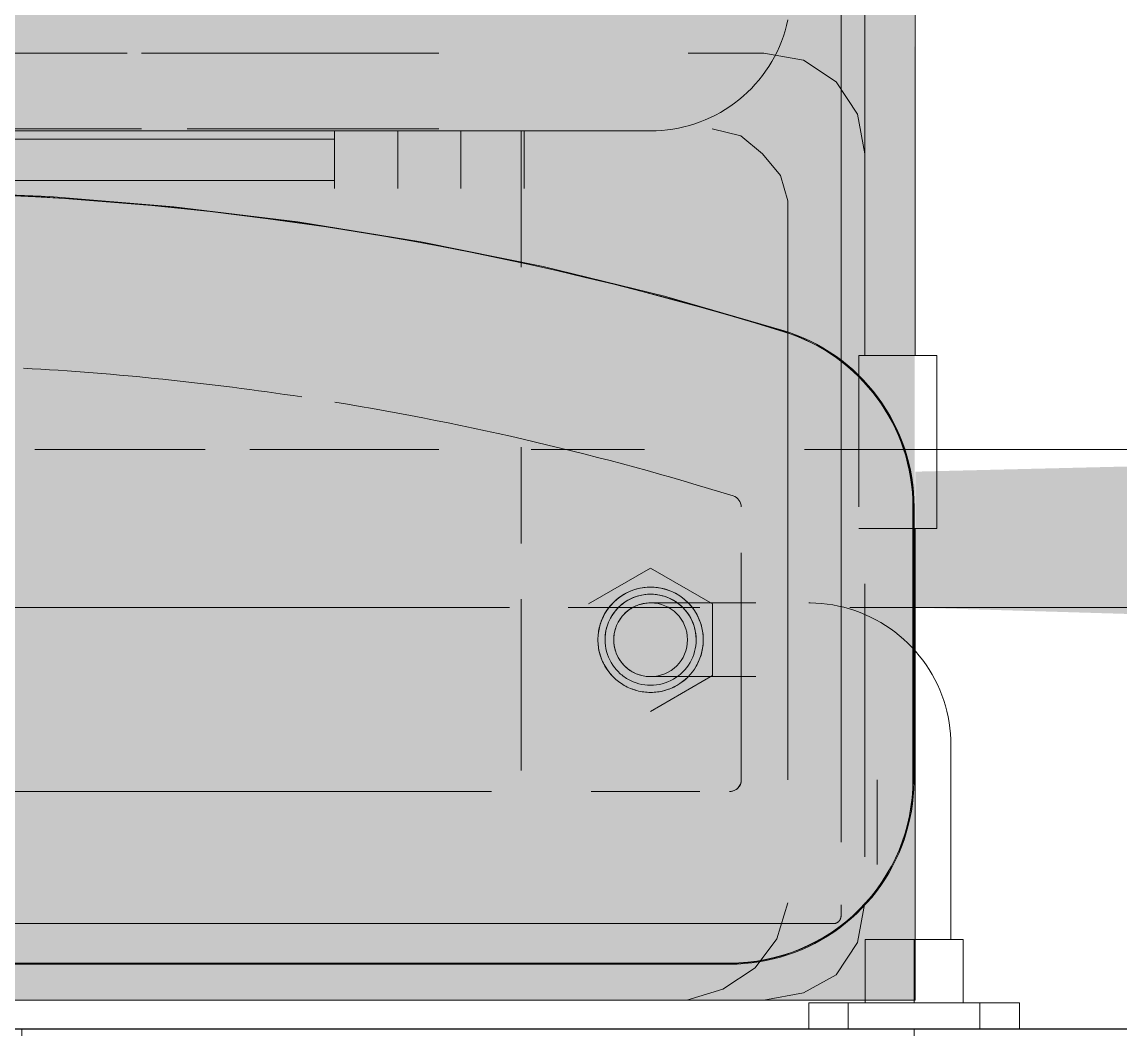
# Model space of a CAD drawing. Header units: metres. Extents: x 149 to 429, y -3 to 162.
# Drawn here: x 361.2931 to 361.5015, y 80.5957 to 80.7869 of the extents above; entities that cross this region are included whole.
import ezdxf

# ---------------------------------------------------------------- set-up
doc = ezdxf.new("R2010")
doc.units = ezdxf.units.M
doc.linetypes.add('IMPORT-Dashed _3_', pattern=[0.75, 0.5, -0.25])
doc.layers.add('1053_ARQ_BASE_MATADOURO_dwg', color=7, linetype='Continuous', lineweight=5, true_color=0x767676)
for name, color, linetype, lineweight in [('A-EQUIPAMENTOS', 7, 'Continuous', 5), ('A-PAREDE', 7, 'Continuous', 30), ('A_lay', 7, 'Continuous', 5), ('A_PROJEÇÃO', 7, 'IMPORT-Dashed _3_', 5), ('P-PIPE', 7, 'Continuous', 5), ('P-PIPE-CNTR', 7, 'Continuous', 5), ('P-SANR-FIXT', 7, 'Continuous', 5)]:
    doc.layers.add(name, color=color, linetype=linetype, lineweight=lineweight)

# ---------------------------------------------------------------- blocks, each defined once
blk = doc.blocks.new('UT_Bacia com caixa acoplada - UT_Bacia com caixa acoplada-3248018-TÉRREO 1_20 - Dependente 2')
at = {"layer": 'P-SANR-FIXT', "color": 9, "true_color": 0xc0c0c0}
for p, q in [((-0.1874999999999998, 0), (-0.2124999999999997, 0)), ((-0.1874999999999998, 0), (-0.2124999999999997, 0)), ((-0.2125000000002376, -2.772139851003885e-13), (-0.2125000000002376, -0.005000000000224099)), ((-0.1875000000000873, -0.005000000000154796), (-0.1875000000003645, -2.079104888252914e-13)), ((-0.2124999999999997, -0.005000000000002112), (-0.1874999999999998, -0.005000000000002112)), ((-0.2124999999999997, -0.005000000000002112), (-0.1874999999999998, -0.005000000000002112)), ((0.1649999999997719, -0.01229811905174574), (-0.1650000000001877, -0.01229811905167644)), ((-0.1649999999999998, -0.01245945945945865), (0.165, -0.01245945945945865)), ((0.165, -0.01249999999999924), (-0.1649999999999998, -0.01249999999999924)), ((-0.2000008217274903, -0.04729894077890968), (-0.2000008217274903, -0.09910397061055191)), ((-0.1998394813192437, -0.09910397061031652), (-0.1998394813192437, -0.04729894077870263)), ((-0.199798940778703, -0.04729894077870263), (-0.1997989407787031, -0.09910397061031641)), ((-0.1672043461841084, -0.04729894077870246), (-0.1672043461841084, -0.09040602553715886)), ((-0.1672043461841085, -0.04729894077870266), (-0.1672043461841086, -0.09040602553715892)), ((-0.186147365608182, -0.09910397061062122), (-0.186147365608182, -0.4288368561512932)), ((-0.1260000000000006, -0.1595600000000009), (-0.1260000000000006, -0.1704400000000009)), ((-0.1260000000000006, -0.1595600000000009), (-0.1260000000000006, -0.1704400000000009)), ((-0.1140000000000006, -0.1704400000000009), (-0.1140000000000006, -0.1595600000000009)), ((-0.1140000000000006, -0.1704400000000009), (-0.1140000000000006, -0.1595600000000009)), ((-0.1140000000000006, -0.1595600000000009), (-0.1140000000000006, -0.1704400000000009)), ((-0.1140000000000006, -0.1595600000000009), (-0.1140000000000006, -0.1704400000000009)), ((-0.1020000000000006, -0.1595600000000009), (-0.1020000000000006, -0.1704400000000009)), ((-0.1020000000000006, -0.1595600000000009), (-0.1020000000000006, -0.1704400000000009)), ((-0.1020000000000006, -0.1704400000000009), (-0.1020000000000006, -0.1595600000000009)), ((-0.1020000000000006, -0.1704400000000009), (-0.1020000000000006, -0.1595600000000009)), ((-0.09000000000000057, -0.1704400000000009), (-0.09000000000000057, -0.1595600000000009)), ((-0.09000000000000057, -0.1704400000000009), (-0.09000000000000057, -0.1595600000000009)), ((0.08999999999973698, -0.1610900000002692), (-0.0900000000002914, -0.1610900000001306)), ((-0.09000000000000057, -0.1689100000000008), (-0.09000000000000057, -0.1610900000000008)), ((-0.09000000000000057, -0.1689100000000008), (-0.09000000000000057, -0.1610900000000008)), ((0.1499999999997926, -0.1704735377198202), (-0.1500000000002085, -0.1704735377196816)), ((-0.0900000000001528, -0.1689100000001756), (0.08999999999973698, -0.1689100000001756))]:
    blk.add_line(p, q, dxfattribs=at)
at = {"layer": 'P-SANR-FIXT', "color": 254, "true_color": 0xd3d3d3}
for p, q in [((-0.184524729930871, -0.02000242522456301), (-0.1846615993659834, -0.02000242522456301)), ((-0.1826626773286087, -0.02000242522463232), (-0.1835244688101109, -0.02000242522456301)), ((-0.1650000000001877, -0.02000242522456301), (-0.1791942856518337, -0.02000242522456301)), ((-0.1691056121099667, -0.02000242522456301), (-0.1644025596616353, -0.02000242522456301)), ((-0.186147365608182, -0.02148769150357748), (-0.1861461775534535, -0.02142829669401799)), ((-0.186147365608182, -0.02148769150357748), (-0.1861473656080434, -0.0235600000001783)), ((-0.1860719666863097, -0.02102047639861667), (-0.186052155322046, -0.0209644704639788)), ((-0.186147365608182, -0.03550016951467187), (-0.186147365608182, -0.09910397061062122)), ((-0.1387476201739147, -0.04509459459459391), (-0.1593711800682697, -0.04509459459459391)), ((-0.1387476201739147, -0.04509459459459381), (-0.1593711800682696, -0.04509459459459381)), ((0.1199188116888426, -0.04509459459459393), (-0.1198088111199559, -0.04509459459459392)), ((0.1199188116888426, -0.04509459459459381), (-0.1198088111199559, -0.04509459459459381)), ((-0.1672043461841084, -0.09040602553715885), (-0.1672043461841084, -0.04729894077870246)), ((-0.1672043461841085, -0.0904060255371589), (-0.1672043461841084, -0.04729894077870266)), ((-0.1254039361201623, -0.144623702816655), (-0.1254039361198851, -0.1705494989545987))]:
    blk.add_line(p, q, dxfattribs=at)
at = {"layer": 'P-SANR-FIXT', "color": 254, "true_color": 0xe0e0e0}
for p, q in [((0.1649999999997719, -0.02000242522449371), (-0.1650000000001877, -0.02000242522456301)), ((-0.1083004234528533, -0.02000242522449371), (-0.1239104824911788, -0.02000242522463232))]:
    blk.add_line(p, q, dxfattribs=at)
at = {"layer": 'P-SANR-FIXT', "color": 254, "true_color": 0xe9e9e9}
for p, q in [((-0.1593711800682697, -0.04509459459459391), (-0.1387476201739147, -0.04509459459459391)), ((-0.1593711800682697, -0.04509459459459381), (-0.1387476201739147, -0.04509459459459381)), ((-0.1198088111199559, -0.04509459459459392), (0.1199188116888426, -0.04509459459459393)), ((-0.1198088111199559, -0.04509459459459381), (0.1199188116888426, -0.04509459459459381)), ((-0.1254039361200237, -0.04905742413914541), (-0.1254039361198851, -0.08160507972365559)), ((-0.1254039361200237, -0.09214260642078825), (-0.1254039361200237, -0.1104427180020726))]:
    blk.add_line(p, q, dxfattribs=at)
at = {"layer": 'P-SANR-FIXT', "color": 9, "true_color": 0xc0c0c0, "flags": 128}
for points in [[(-0.1650000000001877, -0.01229811905167644), (-0.1663996595570709, -0.01232611597593841), (-0.1677970799570765, -0.01241006195919145), (-0.1691900256260407, -0.01254982270622932), (-0.170576268147742, -0.0127451746292807), (-0.1719535898299815, -0.01299580520707059), (-0.173319787251814, -0.01330131348429059), (-0.1746726747887387, -0.01366121071265625), (-0.1760100881096158, -0.01407492113348217), (-0.1773298876380981, -0.01454178289830961), (-0.1786299619765017, -0.01506104912793326), (-0.1799082312836581, -0.01563188910719346), (-0.1811626506006502, -0.01625338961373218), (-0.182391213124571, -0.01692455637960375), (-0.1835919534175529, -0.01764431568095843), (-0.1847629505512057, -0.01841151605628402), (-0.1859023311796722, -0.01922493014904721), (-0.1870082725371431, -0.02008325666995279), (-0.1880790053534551, -0.02098512247979088), (-0.1891128166844457, -0.02192908478552618), (-0.1901080526526293, -0.02291363344886668), (-0.1910631210927888, -0.02393719340211428), (-0.1919764940987403, -0.02499812716755478), (-0.1928467104690539, -0.02609473747747652), (-0.1936723780427197, -0.02722526998941212), (-0.1944521759282259, -0.0283879160923756), (-0.1951848566146815, -0.02958081580083781), (-0.1958692479699748, -0.03080206072944038), (-0.1965042551133542, -0.03204969714713152), (-0.1970888621693604, -0.03332172910150621), (-0.1976221338909152, -0.03461612161300436), (-0.198103217157385, -0.03593080392954162), (-0.1985313423379197, -0.0372636728401174), (-0.1989058245238073, -0.03861259603852941), (-0.1992260646233306, -0.03997541553560059), (-0.1994915503206503, -0.04134995111083972), (-0.1997018568952495, -0.04273400380034782), (-0.1998566479013854, -0.04412535941535662), (-0.1999556757067159, -0.04552179208342932), (-0.1999987818876067, -0.04692106781045241), (-0.2000008217274903, -0.04729894077890968)], [(-0.2000008217274903, -0.09910397061055191), (-0.1999728248032283, -0.100503630167435), (-0.199888878819906, -0.10190105056751), (-0.1997491180730067, -0.1032939962364049), (-0.199553766149886, -0.1046802387581754), (-0.1993031355720268, -0.1060575604403457), (-0.1989976272949454, -0.1074237578621089), (-0.1986377300663026, -0.1087766453992415), (-0.1982240196456845, -0.11011405871998), (-0.1977571578807878, -0.1114338582485316), (-0.1972378916510948, -0.1127339325870045), (-0.1966670516719733, -0.1140122018938144), (-0.1960455511652959, -0.1152666212110144), (-0.1953743843994936, -0.1164951837349352), (-0.1946546250983469, -0.1176959240279171), (-0.1938874247228134, -0.1188669211614313), (-0.1930740106300502, -0.1200063017899671), (-0.1922156841092139, -0.1211122431475766), (-0.1913138182993065, -0.1221829759638886), (-0.1903698559936405, -0.1232167872948792), (-0.1893853073300921, -0.1242120232630628), (-0.1883617473769831, -0.1251670917030144), (-0.1873008136115426, -0.1260804647091045), (-0.1862042033014823, -0.1269506810793488), (-0.1850736707895467, -0.1277763486530146), (-0.1839110246867218, -0.1285561465384515), (-0.1827181249783982, -0.1292888272250457), (-0.1814968800497263, -0.1299732185802004), (-0.1802492436319659, -0.1306082257237877), (-0.1789772116774526, -0.131192832779586), (-0.177682819166093, -0.1317261045012101), (-0.1763681368494865, -0.1322071877676799), (-0.1753658744911674, -0.1325345878291549)], [(-0.1753658744911674, -0.1325345878291549), (-0.1526089801759543, -0.1390949596620516), (-0.129607944047264, -0.144740050845463), (-0.1063995628563222, -0.1494608304374629), (-0.08302096506223279, -0.1532497461981435), (-0.05950955143416977, -0.1561007366702537), (-0.03590293521875756, -0.1580092408773926), (-0.01223888196537009, -0.1589722056197957), (0.01144475088794461, -0.1589880903592619), (0.03511007458128479, -0.1580568696837929), (0.05871922964517835, -0.1561800333477206), (0.08223444646740317, -0.153360583888914), (0.1056181057180125, -0.1496030318248688), (0.1288327985302734, -0.1449133884374511), (0.1518413863472852, -0.1392991561555819), (0.1746070603375298, -0.1327693165533961), (0.175365874490613, -0.1325345878292243)], [(-0.1500000000002085, -0.1704735377196816), (-0.1510660254542945, -0.1704948610720168), (-0.1521303454951518, -0.1705587970159706), (-0.1531912574376143, -0.1706652432678295), (-0.1542470640488995, -0.1708140295363592), (-0.1552960762636416, -0.1710049177950286), (-0.1563366158863126, -0.1712376026633872), (-0.1573670182750691, -0.171511711895585), (-0.1583856350063335, -0.1718268069749967), (-0.159390836510267, -0.1721823838168208), (-0.1603810146792148, -0.1725778735740094), (-0.1613545854390042, -0.1730126435472237), (-0.1623099912844828, -0.1734859981972884), (-0.163245703769731, -0.1739971802577902), (-0.1641602259547534, -0.1745453719464335), (-0.1650520947986664, -0.1751296962734903), (-0.1659198835020186, -0.1757492184446421), (-0.1667622037878453, -0.1764029473566179), (-0.167577708123123, -0.1770898371825817), (-0.1683650918752173, -0.1778087890453955), (-0.1691230953980565, -0.178558652775295), (-0.1698505060476156, -0.1793382287504517), (-0.1705461601221377, -0.1801462698155016), (-0.171208944723348, -0.1809814832772085), (-0.1718377995374154, -0.1818425329721342), (-0.1724317185305317, -0.1827280414043738), (-0.1729897515592478, -0.1836365919494765), (-0.1735110058897448, -0.1845667311202537), (-0.1739946476260404, -0.1855169708926045), (-0.1744399030450517, -0.1864857910854675), (-0.1748460598325535, -0.1874716417933034), (-0.1752124682244685, -0.1884729458652897), (-0.175538542045865, -0.1894881014282448), (-0.1758237596475246, -0.1905154844501643), (-0.1760676647428514, -0.1915534513373006)]]:
    blk.add_lwpolyline(points, dxfattribs=at)
at = {"layer": 'P-SANR-FIXT', "color": 254, "true_color": 0xd3d3d3, "flags": 128}
for points in [[(-0.186052155322046, -0.0209644704639788), (-0.1860301201645198, -0.02090930157142466), (-0.1860058964653701, -0.02085505797930327), (-0.1859795229775875, -0.0208018264658489)], [(-0.1859795229775875, -0.0208018264658489), (-0.1859510418928632, -0.02074969219022751), (-0.1859204987750581, -0.0206987385560089), (-0.1858879424868796, -0.02064904707817332), (-0.1858534251110137, -0.02060069725254362)], [(-0.1858534251110137, -0.02060069725254362), (-0.1858170018677935, -0.02055376642854408), (-0.185778731027044, -0.02050832968542436), (-0.1857386738136916, -0.02046445971229514), (-0.1856968943108775, -0.02042222669176754)], [(-0.1856968943108775, -0.02042222669176754), (-0.185653459356834, -0.02038169818754286), (-0.1856084384382957, -0.02034293903685357)], [(-0.1856084384382957, -0.02034293903685357), (-0.1855619035787826, -0.02030601124574569), (-0.1855139292248034, -0.02027097389122227), (-0.1854645921244359, -0.02023788302505018), (-0.1854139712068776, -0.02020679158595249), (-0.18536214745465, -0.02017774931353361), (-0.1853092037748327, -0.02015080266913465), (-0.185255224865862, -0.0201259947616787), (-0.1852002970826663, -0.02010336527850595)], [(-0.1852002970826663, -0.02010336527850595), (-0.1851445082979208, -0.02008295042196096), (-0.1850879477614995, -0.02006478285159356)], [(-0.1850879477614995, -0.02006478285159356), (-0.1850307059586808, -0.02004889163148819), (-0.1849728744637781, -0.02003530218417709)], [(-0.1849728744637781, -0.02003530218417709), (-0.1849145457948798, -0.02002403624995914), (-0.1848558132656785, -0.02001511185197087), (-0.1847967708353594, -0.02000854326728695), (-0.1847375129593209, -0.02000434100425791), (-0.184678134437677, -0.02000251178560011)], [(-0.1846620993290289, -0.02000242522463232), (-0.184540801287604, -0.02000242522463232), (-0.1841771012143661, -0.02000242522456301), (-0.1835715809520854, -0.02000242522449371), (-0.1827252092036873, -0.02000242522456301)], [(-0.1835244688101109, -0.02000242522456301), (-0.1841454841747112, -0.02000242522456301), (-0.184524729930871, -0.02000242522456301)], [(-0.1769640175246368, -0.02000242522456301), (-0.1749413161253997, -0.02000242522456301), (-0.1726915698225563, -0.02000242522456301), (-0.1702183777308768, -0.02000242522456301), (-0.1691056121099667, -0.02000242522456301)], [(-0.1861461775534535, -0.02142829669401799), (-0.1861426152904016, -0.02136899690350219), (-0.1861366845174369, -0.02130988699895261)], [(-0.1861366845174369, -0.02130988699895261), (-0.1861283947227625, -0.02125106154374243), (-0.186117759168434, -0.02119261464599022), (-0.1861047948685984, -0.02113463980817123)], [(-0.1861047948685984, -0.02113463980817123), (-0.1860895225638516, -0.02107722977783778), (-0.1860719666863097, -0.02102047639861667)]]:
    blk.add_lwpolyline(points, dxfattribs=at)
at = {"layer": 'P-SANR-FIXT', "color": 254, "true_color": 0xe0e0e0, "flags": 128}
for points in [[(-0.1827252092036873, -0.02000242522456301), (-0.1816393399834582, -0.02000242522456301), (-0.1803157104504793, -0.02000242522449371), (-0.1787564381299726, -0.02000242522456301), (-0.1769640175246368, -0.02000242522456301)], [(-0.1644025596616353, -0.02000242522456301), (-0.1593392881397787, -0.02000242522456301), (-0.1539238976989247, -0.02000242522463232), (-0.1481650518086357, -0.02000242522463232), (-0.1420719633935027, -0.02000242522456301), (-0.1356543800954794, -0.02000242522456301), (-0.1289225686787941, -0.02000242522463232), (-0.1218872986055747, -0.02000242522463232), (-0.1213221542360221, -0.02000242522449371)]]:
    blk.add_lwpolyline(points, dxfattribs=at)
at = {"layer": 'P-SANR-FIXT', "color": 9, "true_color": 0xc0c0c0}
for centre, radius, start, end in [((-0.1649999999999998, -0.04729894077870246), 0.03483948131924378, 90.00000000000034, 180.0000000000004), ((-0.1649999999999998, -0.04729894077870246), 0.03479894077870315, 89.99999999999994, 180), ((-0.165, -0.09910397061031655), 0.03483948131924373, 179.9999999999999, 252.772837565242), ((-0.1649999999999997, -0.09910397061031645), 0.03479894077870315, 179.9999999999999, 252.772837565242), ((1.624300693947589e-15, 0.4330317257974887), 0.5919690886741391, 252.7728375652484, 287.2271624347505), ((1.658140291738164e-15, 0.4330317257974888), 0.5919285481335987, 252.7728375652481, 287.2271624347501)]:
    blk.add_arc(centre, radius, start, end, dxfattribs=at)
at = {"layer": 'P-SANR-FIXT', "color": 254, "true_color": 0xd3d3d3}
for centre, radius, start, end in [((-0.1649999999999998, -0.04729894077870246), 0.002204346184108558, 90, 180), ((-0.1649999999999998, -0.04729894077870246), 0.002204346184108613, 90, 180), ((-0.1649999999999998, -0.04729894077870246), 0.002204346184108634, 90.0000000000001, 180.0000000000001), ((-0.1649999999999998, -0.04729894077870246), 0.002204346184108552, 105.0000000000006, 165.0000000000003), ((-0.165, -0.09910397061031655), 0.002204346184108447, 180, 252.7728375652492), ((-0.165, -0.09910397061031655), 0.002204346184108469, 180, 252.7728375652494), ((-0.165, -0.09910397061031655), 0.002204346184108585, 180, 252.772837565242), ((-0.165, -0.09910397061031655), 0.002204346184108586, 180, 252.7728375652421), ((1.632760593395233e-15, 0.4330317257974887), 0.559333953539004, 252.7728375652484, 260.7355345525012), ((1.632760593395233e-15, 0.4330317257974887), 0.5593339535390041, 252.772837565248, 260.7355345525008), ((1.632760593395233e-15, 0.4330317257974887), 0.5593339535390042, 261.3864187826239, 266.827902554527), ((1.632760593395233e-15, 0.4330317257974887), 0.5593339535390042, 261.3864187826236, 266.8279025545266)]:
    blk.add_arc(centre, radius, start, end, dxfattribs=at)
at = {"layer": 'P-SANR-FIXT', "color": 254, "true_color": 0xe9e9e9}
for centre, radius, start, end in [((-0.1649999999999998, -0.04729894077870246), 0.002204346184108566, 90, 105.0000000000005), ((1.632760593395233e-15, 0.4330317257974887), 0.5593339535390046, 252.7728375652488, 260.7355345525016), ((1.632760593395233e-15, 0.4330317257974887), 0.5593339535390046, 252.7728375652484, 260.7355345525012), ((1.632760593395233e-15, 0.4330317257974887), 0.5593339535390044, 261.3864187826243, 266.8279025545274), ((1.632760593395233e-15, 0.4330317257974887), 0.5593339535390045, 261.3864187826239, 266.827902554527)]:
    blk.add_arc(centre, radius, start, end, dxfattribs=at)
at = {"layer": 'P-SANR-FIXT', "color": 254, "true_color": 0xe0e0e0}
blk.add_arc((-0.1649999999999998, -0.04729894077870246), 0.002204346184108533, 165.0000000000008, 180.0000000000009, dxfattribs=at)
blk = doc.blocks.new('Celite_Flexivel_Metais - 300mm Aço Inox - 1_2_-3607260-TÉRREO 1_20 - Dependente 2')
at = {"layer": 'P-SANR-FIXT', "color": 254, "true_color": 0xe0e0e0}
for p, q in [((1.558736473228351e-15, 0.08748408371322187), (-0.01176862194964321, 0.08068946666260352)), ((0.0117686219496464, 0.08068946666260354), (1.55662149836644e-15, 0.08748408371322187)), ((0.01176862194964644, 0.06710023256136674), (0.01176862194964639, 0.08068946666260354)), ((0.0197840776590685, 0.08089484961214967), (0.02000000000020337, 0.08089484961221897)), ((0.03564944397885993, 0.08029719387798433), (0.03458911285818831, 0.08050199232193173)), ((0.03978365937053532, 0.07905990493329391), (0.03876949967962464, 0.07943101759733054)), ((1.64968039229052e-15, 0.06030561551074841), (0.01176862194964644, 0.06710023256136674)), ((0.01681363586782864, 0.06689484961225681), (0.01602661338418766, 0.0668948496121875))]:
    blk.add_line(p, q, dxfattribs=at)
at = {"layer": 'P-SANR-FIXT', "color": 254, "true_color": 0xe9e9e9}
for p, q in [((-0.01176862194964321, 0.08068946666260352), (1.558736473228351e-15, 0.08748408371322187)), ((0.00987559485541533, 0.08089484961221897), (0.01057343271664795, 0.08089484961221897)), ((0.01201320941195336, 0.08089484961214967), (0.01275284491064595, 0.08089484961221897)), ((0.01350407431140266, 0.08089484961221897), (0.01426569580760224, 0.08089484961221897)), ((0.01898451030159886, 0.08089484961221897), (0.0197840776590685, 0.08089484961214967)), ((0.01176862194964644, 0.06710023256136674), (1.64968039229052e-15, 0.06030561551074841)), ((0.01524594747169758, 0.06689484961225681), (0.01447288702884398, 0.0668948496121875))]:
    blk.add_line(p, q, dxfattribs=at)
at = {"layer": 'P-SANR-FIXT', "color": 7, "true_color": 0xefefef}
for p, q in [((0.00852960027860463, 0.08089484961221897), (0.00919395388269477, 0.08089484961228828)), ((0.00919395388269477, 0.08089484961228828), (0.00987559485541533, 0.08089484961221897)), ((0.01275284491064595, 0.08089484961221897), (0.01350407431140266, 0.08089484961221897)), ((0.01447288702884398, 0.0668948496121875), (0.01370866878788365, 0.0668948496121875)), ((0.01602661338418766, 0.0668948496121875), (0.01524594747169758, 0.06689484961225681))]:
    blk.add_line(p, q, dxfattribs=at)
at = {"layer": 'P-SANR-FIXT', "color": 254, "true_color": 0xd3d3d3}
for p, q in [((0.03244813386030001, 0.08078363241467124), (0.03137091109285284, 0.08086002349953415)), ((0.03352144013553662, 0.08066422501330581), (0.03244813386030001, 0.08078363241467124)), ((0.03458911285818831, 0.08050199232193173), (0.03352144013553662, 0.08066422501330581)), ((0.0407821672937218, 0.07864853354905918), (0.03978365937053532, 0.07905990493329391)), ((0.04299999999976499, 0.04729894077890968), (0.04299999999976499, 0.03123196580678996))]:
    blk.add_line(p, q, dxfattribs=at)
at = {"layer": 'P-SANR-FIXT', "color": 9, "true_color": 0xc0c0c0}
for p, q in [((0.05699999999972716, 0.01700000000022137), (0.05699999999958855, 0.05389484961217313)), ((0.04999999999998714, 0.01700000000000825), (0.04070623476790167, 0.01700000000000825)), ((0.04070623476790171, 0.01700000000000825), (0.04999999999998721, 0.01700000000000825)), ((0.04070623476790167, 0.005000000000006864), (0.04070623476790167, 0.01700000000000825)), ((0.04070623476790171, 0.005000000000006864), (0.04070623476790171, 0.01700000000000825)), ((0.04299999999960387, 0.01700000000000825), (0.04999999999960391, 0.01700000000000825)), ((0.04299999999960387, 0.01700000000000825), (0.04999999999960376, 0.01700000000000825)), ((0.04299999999994179, 0.01700000000000825), (0.0499999999996038, 0.01700000000000825)), ((0.04299999999994179, 0.01700000000000825), (0.04999999999960397, 0.01700000000000825)), ((0.0499999999996038, 0.01700000000000825), (0.05699999999960387, 0.01700000000000825)), ((0.04999999999960395, 0.01700000000000825), (0.05699999999960387, 0.01700000000000825)), ((0.04999999999998721, 0.01700000000000825), (0.05929376523195679, 0.01700000000000825)), ((0.05929376523195675, 0.01700000000000825), (0.04999999999998714, 0.01700000000000825)), ((0.0499999999996038, 0.01700000000000825), (0.05699999999994179, 0.01700000000000825)), ((0.04999999999960397, 0.01700000000000825), (0.05699999999994179, 0.01700000000000825)), ((0.04999999999998721, 0.01700000000000825), (0.04999999999998721, 0.005000000000006864)), ((0.04999999999998714, 0.005000000000006864), (0.04999999999998714, 0.01700000000000825)), ((0.05929376523195679, 0.005000000000006864), (0.05929376523195679, 0.01700000000000825)), ((0.05929376523195675, 0.005000000000006864), (0.05929376523195675, 0.01700000000000825)), ((0.03000000000009714, 0.005000000000154796), (0.03000000000009714, 2.079104888252914e-13)), ((0.06999999999997679, 0.00499999999999954), (0.02999999999997682, 0.00499999999999954)), ((0.06999999999997679, 0.00499999999999954), (0.02999999999997682, 0.00499999999999954)), ((0.0399999999999768, 0.00499999999999954), (0.04070623476790172, 0.00499999999999954)), ((0.0399999999999768, 0.00499999999999954), (0.04070623476790166, 0.00499999999999954)), ((0.04215633058175974, 0.00499999999999954), (0.0407062347679017, 0.00499999999999954)), ((0.04070623476790169, 0.00499999999999954), (0.04215633058175616, 0.00499999999999954)), ((0.04070623476790171, 0.005000000000006864), (0.04215633058175618, 0.005000000000006864)), ((0.04070623476790172, 0.005000000000006864), (0.04215633058175976, 0.005000000000006864)), ((0.04215633058175978, 0.00499999999999954), (0.04854990418618205, 0.00499999999999954)), ((0.04215633058175611, 0.00499999999999954), (0.04854990418620449, 0.00499999999999954)), ((0.04854990418618199, 0.005000000000006864), (0.04215633058175974, 0.005000000000006864)), ((0.04215633058175614, 0.005000000000006864), (0.04854990418620455, 0.005000000000006864)), ((0.05699999999994179, 0.005000000000006864), (0.04299999999994179, 0.005000000000006864)), ((0.05699999999994179, 0.005000000000006864), (0.04299999999994179, 0.005000000000006864)), ((0.04999999999998721, 0.00499999999999954), (0.04854990418618198, 0.00499999999999954)), ((0.04854990418620456, 0.00499999999999954), (0.04999999999998715, 0.00499999999999954)), ((0.04854990418620462, 0.005000000000006864), (0.05145009581375259, 0.005000000000006864)), ((0.04854990418618212, 0.005000000000006864), (0.05145009581377538, 0.005000000000006864)), ((0.05145009581377526, 0.00499999999999954), (0.04999999999998721, 0.00499999999999954)), ((0.04999999999998715, 0.00499999999999954), (0.05145009581375256, 0.00499999999999954)), ((0.05145009581377532, 0.00499999999999954), (0.05784366941825875, 0.00499999999999954)), ((0.05145009581375247, 0.00499999999999954), (0.05784366941826214, 0.00499999999999954)), ((0.05784366941825871, 0.005000000000006864), (0.05145009581377526, 0.005000000000006864)), ((0.05145009581375254, 0.005000000000006864), (0.05784366941826218, 0.005000000000006864)), ((0.05929376523195679, 0.00499999999999954), (0.05784366941825872, 0.00499999999999954)), ((0.05784366941826219, 0.00499999999999954), (0.05929376523195675, 0.00499999999999954)), ((0.05784366941826222, 0.005000000000006864), (0.05929376523195679, 0.005000000000006864)), ((0.05784366941825874, 0.005000000000006864), (0.0592937652319568, 0.005000000000006864)), ((0.0592937652319568, 0.00499999999999954), (0.05999999999997681, 0.00499999999999954)), ((0.05929376523195673, 0.00499999999999954), (0.05999999999997681, 0.00499999999999954)), ((0.07000000000008805, 2.079104888252914e-13), (0.07000000000008805, 0.005000000000224099)), ((0.02999999999997682, 0), (0.06999999999997679, 0)), ((0.02999999999997682, 0), (0.06999999999997679, 0)), ((0.05999999999997681, 0), (0.0399999999999768, 0)), ((0.05999999999997681, 0), (0.0399999999999768, 0))]:
    blk.add_line(p, q, dxfattribs=at)
at = {"layer": 'P-SANR-FIXT', "color": 254, "true_color": 0xe9e9e9, "flags": 128}
for points in [[(-0.006999999999842476, 0.07389484961216859), (-0.006994400746528118, 0.07417477495157783), (-0.006977611944061937, 0.07445425247002095), (-0.006949660450875308, 0.07473283506319932), (-0.006910590983524526, 0.07501007705848588), (-0.006860466044615168, 0.07528553492778102), (-0.006799365823975313, 0.07555876799724956), (-0.006727388068087749, 0.07582933915220674), (-0.006644647926374819, 0.0760968155364597), (-0.006551277765603663, 0.07636076924513455), (-0.006447426957956122, 0.07662077800842472), (-0.006333261642486105, 0.07687642586771581), (-0.006208964459409981, 0.0771273038409685), (-0.006074734257645833, 0.0773730105771514), (-0.005930785777126221, 0.07761315299764501), (-0.005777349304221207, 0.0778473469259332), (-0.005614670305122854, 0.07807521770177082), (-0.005443009031231122, 0.07829640078038175), (-0.005262640103887316, 0.07851054231599429), (-0.005073852075128525, 0.07871729972798149), (-0.004876946965433308, 0.07891634224849732), (-0.004672239780676319, 0.07910735145195541), (-0.004460058009262139, 0.07929002176454833), (-0.004240741096527563, 0.07946406095249077), (-0.004014639902372438, 0.07962919059037249), (-0.003782116140871586, 0.07978514650580965), (-0.003543541800620369, 0.07993167920288907), (-0.00329929854914044, 0.0800685542603862), (-0.003049777123840613, 0.08019555270745932), (-0.002795376705790477, 0.08031247137356295), (-0.002536504281157977, 0.08041912321403562), (-0.002273573991004014, 0.08051533760838211), (-0.00200700646735495, 0.08060096063423025), (-0.001737228161651729, 0.08067585531308105), (-0.00146467066114019, 0.08073990182923844), (-0.001189770000132921, 0.08079299772212653), (-0.0009129659610141971, 0.08083505804949928), (-0.0006347013712253101, 0.08086601552396842), (-0.0003554213944284129, 0.08088582062007736), (-7.55728193140385e-05, 0.08089444165379228), (1.386069925501943e-13, 0.08089484961221897)], [(1.59978668896656e-05, 0.08089484961214967), (6.3965874193309e-05, 0.08089484961221897), (0.0001438272831197537, 0.08089484961221897), (0.0002554543326736166, 0.08089484961214967), (0.0003986684434075869, 0.08089484961221897), (0.0005732405032300449, 0.08089484961221897), (0.000778891234020557, 0.08089484961221897), (0.001015291638637427, 0.08089484961221897), (0.001282063526515412, 0.08089484961221897), (0.001578780120071315, 0.08089484961214967), (0.001904966735818744, 0.08089484961221897), (0.002260101544488862, 0.08089484961228828), (0.002643616406691945, 0.08089484961228828), (0.003054897779822932, 0.08089484961221897), (0.003493287702032467, 0.08089484961221897), (0.003958084842452081, 0.08089484961221897), (0.004448545625158295, 0.08089484961221897), (0.004963885417311758, 0.08089484961221897), (0.005503279785213817, 0.08089484961221897), (0.00606586581315205, 0.08089484961221897), (0.00665074348337148, 0.08089484961221897), (0.007256977116201233, 0.08089484961221897), (0.00788359686728727, 0.08089484961228828), (0.00852960027860463, 0.08089484961221897)], [(0.01581522668230355, 0.08089484961221897), (0.01660065714224511, 0.08089484961221897), (0.01739152582536226, 0.08089484961221897)], [(1.386069925501943e-13, 0.0668948496121875), (-0.0002799253391320235, 0.06690044886557116), (-0.0005594028577830613, 0.06691723766810664), (-0.0008379854509614233, 0.06694518916122398), (-0.001115227446317294, 0.06698425862857475), (-0.00139068531547382, 0.0670343835672762), (-0.001663918384942372, 0.06709548378826258), (-0.001934489539830247, 0.06716746154394224), (-0.002201965924221804, 0.06725020168565515), (-0.002465919632827354, 0.06734357184642631), (-0.002725928395978917, 0.06744742265414316), (-0.002981576255339314, 0.06756158796968248), (-0.003232454228799907, 0.0676858851527586), (-0.00347816096484421, 0.06782011535445345), (-0.003718303385407126, 0.06796406383511167), (-0.003952497313764616, 0.06811750030787808), (-0.004180368089394324, 0.06828017930704573), (-0.004401551168143851, 0.06845184058093746), (-0.004615692703687091, 0.06863220950828126), (-0.004822450115674292, 0.06882099753710937), (-0.00502149263612082, 0.06901790264680459), (-0.005212501839578909, 0.06922260983135366), (-0.005395172152241139, 0.06943479160290644), (-0.005569211340114271, 0.06965410851571033), (-0.005734340977926695, 0.06988020970972685), (-0.005890296893502455, 0.0701127334710891), (-0.006036829590651178, 0.07035130781161753), (-0.006173704647940394, 0.07059555106295884), (-0.006300703095013523, 0.07084507248825866), (-0.006417621761325063, 0.07109947290644741), (-0.006524273601589812, 0.0713583453308027), (-0.006620487996005613, 0.07162127562109527), (-0.006706111022061668, 0.07188784314474433), (-0.006781005700565948, 0.07215762145065546), (-0.006845052217000557, 0.07243017895095909), (-0.006898148109888644, 0.07270507961196636), (-0.006940208437399997, 0.07298188365101578), (-0.006971165911522622, 0.07326014824101258), (-0.006990971007700865, 0.07353942821767087), (-0.006999592041623691, 0.07381927679278524), (-0.006999999999842476, 0.07389484961216859)], [(0.01370866878788365, 0.0668948496121875), (0.01295451533456653, 0.0668948496121875), (0.01221163315405429, 0.06689484961225681), (0.01148121069887748, 0.0668948496121875), (0.01076441648918808, 0.0668948496121875), (0.01006239724336701, 0.0668948496121875), (0.009376276041758684, 0.0668948496121875), (0.00870715053226486, 0.06689484961225681), (0.008056091172946617, 0.06689484961225681), (0.007424139519812161, 0.0668948496121875), (0.006812306560760772, 0.06689484961225681), (0.006221571097900597, 0.0668948496121875), (0.005652878182259883, 0.0668948496121875), (0.005107137600614442, 0.0668948496121875), (0.004585222422193329, 0.06689484961225681), (0.004087967599441254, 0.0668948496121875), (0.003616168634203496, 0.0668948496121875), (0.003170580304066243, 0.06689484961225681), (0.002751915455366907, 0.06689484961225681), (0.002360843862458569, 0.0668948496121875), (0.001997991156555145, 0.06689484961225681), (0.001663937824711684, 0.0668948496121875), (0.001359218280741698, 0.0668948496121875), (0.001084320011120872, 0.0668948496121875), (0.0008396827943524841, 0.0668948496121875), (0.0006256979976755247, 0.06689484961225681), (0.0004427079513927311, 0.06689484961225681), (0.0002910054002641118, 0.0668948496121875), (0.0001708330364013818, 0.0668948496121875), (8.238310936649214e-05, 0.0668948496121875), (2.579712068181834e-05, 0.0668948496121875), (1.165595544443931e-06, 0.0668948496121875)], [(0.02000000000020337, 0.06689484961225681), (0.01920021331629578, 0.0668948496121875), (0.01840170612074398, 0.0668948496121875)]]:
    blk.add_lwpolyline(points, dxfattribs=at)
at = {"layer": 'P-SANR-FIXT', "color": 7, "true_color": 0xefefef, "flags": 128}
for points in [[(0.01057343271664795, 0.08089484961221897), (0.01128635107466726, 0.08089484961214967), (0.01201320941195336, 0.08089484961214967)], [(0.01426569580760224, 0.08089484961221897), (0.01503649096713052, 0.08089484961228828), (0.01581522668230355, 0.08089484961221897)], [(0.01739152582536226, 0.08089484961221897), (0.01818656751094859, 0.08089484961221897), (0.01898451030159886, 0.08089484961221897)], [(0.01840170612074398, 0.0668948496121875), (0.01760575585426268, 0.0668948496121875), (0.01681363586782864, 0.06689484961225681)]]:
    blk.add_lwpolyline(points, dxfattribs=at)
at = {"layer": 'P-SANR-FIXT', "color": 254, "true_color": 0xd3d3d3, "flags": 128}
for points in [[(0.03137091109285284, 0.08086002349953415), (0.03029149516026882, 0.08089327605838643), (0.02999999999981992, 0.08089484961214967)], [(0.04272586583223856, 0.07770771039806623), (0.04176342604919665, 0.07819756155104278), (0.0407821672937218, 0.07864853354905918)], [(0.04957057228979939, 0.0724957286302195), (0.04881108115202733, 0.07326346406651464), (0.04802149629746673, 0.07400021385141027), (0.0472030808932228, 0.0747047993424936), (0.04635714422912497, 0.07537609335318812), (0.04548503962365249, 0.0760130219563076), (0.0445881622580615, 0.07661456620202062), (0.04366794694495111, 0.07717976374773007), (0.04272586583223856, 0.07770771039806623)]]:
    blk.add_lwpolyline(points, dxfattribs=at)
at = {"layer": 'P-SANR-FIXT', "color": 254, "true_color": 0xe0e0e0, "flags": 128}
blk.add_lwpolyline([(0.03876949967962464, 0.07943101759733054), (0.03774131065977599, 0.07976127784001638), (0.03670073719426728, 0.08005015731540553), (0.03564944397885993, 0.08029719387798433)], dxfattribs=at)
at = {"layer": 'P-SANR-FIXT', "color": 9, "true_color": 0xc0c0c0, "flags": 128}
blk.add_lwpolyline([(0.05699999999958855, 0.05389484961217313), (0.05697840287952313, 0.05497456163521274), (0.05691364607003052, 0.05605254634941557), (0.05680583316777884, 0.05712707920907524), (0.0566551366508742, 0.05819644119079585), (0.05646179760136948, 0.05925892154366266), (0.05622612532062995, 0.06031282052569059), (0.05594849683409048, 0.06135645212343207), (0.05562935628789929, 0.06238814674885326), (0.05526921423911154, 0.06340625391063733), (0.05486864683776949, 0.06440914485457834), (0.05442829490669065, 0.06539521516897694), (0.0539488629148058, 0.06636288735178042), (0.05343111785083857, 0.06731061333392299), (0.05287588799704936, 0.06823687695602494), (0.05228406160235063, 0.06914019639387625), (0.05165658546255545, 0.0700191265289628), (0.05099446340595751, 0.07087226126070818), (0.05029875468659884, 0.07169823575551072), (0.04957057228979939, 0.0724957286302195)], dxfattribs=at)
at = {"layer": 'P-SANR-FIXT', "color": 254, "true_color": 0xe9e9e9}
for centre, radius, start, end in [((4.666692032806452e-15, 0.07389484961198517), 0.009999999999999993, 90.00000000000038, 180), ((4.666692032806452e-15, 0.07389484961198517), 0.009999999999999986, 89.99999999999999, 179.9999999999997), ((8.280120719819887e-16, 0.07389484961198516), 0.00999999999999999, 89.99999999999997, 179.9999999999998), ((4.666692032806452e-15, 0.07389484961198517), 0.01000000000000001, 269.9999999999999, 90.0000000000001), ((4.666692032806452e-15, 0.07389484961198517), 0.009999999999999993, 269.9999999999994, 89.99999999999959), ((8.280120719819887e-16, 0.07389484961198516), 0.009999999999999988, 269.9999999999998, 89.99999999999997), ((-1.478294957875669e-14, 0.07389484961198103), 0.008647750831540213, 359.9999999999994, 179.9999999999995), ((-1.484759642289765e-14, 0.07389484961198103), 0.00864775083154019, 2.289999370653732e-13, 180), ((1.607380895052302e-15, 0.07389484961198514), 0.007000000000000003, 2.95791585376107e-13, 180.0000000000002), ((-1.478294957875669e-14, 0.07389484961198103), 0.006999999999999997, 2.639860385614719e-13, 179.9999999999997), ((-1.484759642289765e-14, 0.07389484961198103), 0.00700000000000001, 359.9999999999994, 179.9999999999993), ((8.280120719819887e-16, 0.07389484961198516), 0.01000000000000001, 179.9999999999998, 224.9999999999997), ((-1.478294957875669e-14, 0.07389484961198103), 0.008647750831540192, 180.0000000000003, 195.0000000000003), ((-1.484759642289765e-14, 0.07389484961198103), 0.008647750831540197, 180.0000000000004, 195.0000000000003), ((1.607380895052302e-15, 0.07389484961198514), 0.007000000000000008, 180.0000000000004, 359.9999999999996), ((-1.478294957875669e-14, 0.07389484961198103), 0.006999999999999991, 180.0000000000004, 2.544443745170813e-13), ((-1.484759642289765e-14, 0.07389484961198103), 0.007000000000000003, 179.9999999999999, 359.9999999999995), ((-1.478294957875669e-14, 0.07389484961198103), 0.008647750831540187, 239.9999999999997, 359.9999999999994), ((-1.484759642289765e-14, 0.07389484961198103), 0.008647750831540187, 240.0000000000001, 2.289999370653732e-13), ((8.280120719819887e-16, 0.07389484961198516), 0.01000000000000001, 239.9999999999996, 254.9999999999996), ((4.666692032806452e-15, 0.07389484961198517), 0.01000000000000002, 254.9999999999992, 269.9999999999992), ((4.666692032806452e-15, 0.07389484961198517), 0.009999999999999998, 254.9999999999988, 269.9999999999987), ((8.280120719819887e-16, 0.07389484961198516), 0.009999999999999995, 254.9999999999992, 269.9999999999991)]:
    blk.add_arc(centre, radius, start, end, dxfattribs=at)
at = {"layer": 'P-SANR-FIXT', "color": 254, "true_color": 0xe0e0e0}
for radius, start, end in [(0.009999999999999995, 90.00000000000037, 120.0000000000003), (0.01000000000000001, 4.325554366790383e-13, 90.00000000000044), (0.009999999999999993, 120.0000000000003, 150.0000000000003), (0.01, 150.0000000000003, 165.0000000000002), (0.009999999999999988, 165.0000000000002, 180.0000000000002), (0.009999999999999985, 345.0000000000002, 5.406942958487979e-13), (0.009999999999999993, 330.0000000000002, 345.0000000000002), (0.009999999999999993, 300.0000000000002, 330.0000000000002), (0.009999999999999993, 285.0000000000002, 300.0000000000002), (0.01, 254.9999999999996, 269.9999999999995), (0.009999999999999997, 270.0000000000002, 285.0000000000002)]:
    blk.add_arc((8.280120719819887e-16, 0.07389484961198516), radius, start, end, dxfattribs=at)
at = {"layer": 'P-SANR-FIXT', "color": 7, "true_color": 0xf3f3f3}
for centre, radius, start, end in [((4.666692032806452e-15, 0.07389484961198517), 0.01, 180, 194.9999999999995), ((4.666692032806452e-15, 0.07389484961198517), 0.01000000000000002, 179.9999999999995, 194.9999999999994), ((8.280120719819887e-16, 0.07389484961198516), 0.01000000000000001, 179.9999999999997, 194.9999999999996), ((-1.478294957875669e-14, 0.07389484961198103), 0.008647750831540187, 194.9999999999999, 224.9999999999999), ((-1.484759642289765e-14, 0.07389484961198103), 0.0086477508315402, 195.0000000000003, 225.0000000000002), ((4.666692032806452e-15, 0.07389484961198517), 0.01, 224.9999999999993, 254.9999999999992), ((4.666692032806452e-15, 0.07389484961198517), 0.009999999999999992, 224.9999999999989, 254.9999999999988), ((8.280120719819887e-16, 0.07389484961198516), 0.009999999999999992, 224.9999999999992, 239.9999999999992), ((-1.478294957875669e-14, 0.07389484961198103), 0.008647750831540185, 224.9999999999998, 239.9999999999997), ((-1.484759642289765e-14, 0.07389484961198103), 0.008647750831540199, 225.0000000000002, 240.0000000000002), ((8.280120719819887e-16, 0.07389484961198516), 0.009999999999999993, 239.9999999999992, 254.9999999999992)]:
    blk.add_arc(centre, radius, start, end, dxfattribs=at)
at = {"layer": 'P-SANR-FIXT', "color": 7, "true_color": 0xefefef}
for centre, radius, start, end in [((4.666692032806452e-15, 0.07389484961198517), 0.01000000000000001, 194.9999999999996, 209.9999999999995), ((4.666692032806452e-15, 0.07389484961198517), 0.009999999999999997, 194.9999999999991, 224.9999999999989), ((8.280120719819887e-16, 0.07389484961198516), 0.009999999999999997, 194.9999999999993, 224.9999999999992), ((4.666692032806452e-15, 0.07389484961198517), 0.01000000000000001, 209.9999999999995, 224.9999999999994), ((8.280120719819887e-16, 0.07389484961198516), 0.01000000000000001, 224.9999999999997, 239.9999999999996)]:
    blk.add_arc(centre, radius, start, end, dxfattribs=at)
blk = doc.blocks.new('1053_ARQ_BASE_MATADOURO_dwg_acoplada-4039633-TÉRREO 1_20 - Dependente 2')
at = {"layer": 'A-EQUIPAMENTOS', "true_color": 0xe2e2e2}
blk.add_hatch(color=254, dxfattribs=at).paths.add_polyline_path([(-4.40922704001423e-08, -0.005489790369945513), (-0.2002255612789846, -0.005489825881403522), (-0.1998556764756642, -0.4911843953841146), (-0.1659186203681791, -0.5786459932326161), (-0.09605990424893535, -0.641271967843228), (-0.004604764544037244, -0.6649615169410691), (0.04613001941401344, -0.6596930199245568), (0.1092642026536178, -0.6315017337938286), (0.1634203573394745, -0.5811711460994456), (0.1932022284058861, -0.5155492433289381), (0.1997697461451539, -0.4842322733196929), (0.1997696612365893, -0.0054897812891777), (0.1000162897034046, -0.00548977263129982)])
at = {"layer": 'A-EQUIPAMENTOS', "color": 9, "true_color": 0xc3c3c3}
for p, q in [((-0.1892933753611586, -0.01642663219998285), (-0.1906604850188138, -0.02394573531667083)), ((-0.1906604850188138, -0.03268927551793858), (-0.1906604850185366, -0.0845333541975475)), ((-0.1760182858096461, -0.1257954048071348), (-0.1760182858096461, -0.09910409902570301))]:
    blk.add_line(p, q, dxfattribs=at)
at = {"layer": 'A-EQUIPAMENTOS', "color": 254, "true_color": 0xd5d5d5}
for p, q in [((-0.1760182858097847, -0.04729906919419936), (-0.1760182858096461, -0.09910409902570301)), ((-0.2004605052434603, -0.0950354375113473), (-0.1895236279826342, -0.0950354375113473)), ((-0.10978127614841, -0.1709100235075399), (-0.06203792478782998, -0.1709100235075399)), ((-0.1097812761450834, -0.1852646749122961), (-0.05335020948854763, -0.1852646749122961))]:
    blk.add_line(p, q, dxfattribs=at)
at = {"layer": 'A-EQUIPAMENTOS', "color": 253, "true_color": 0xaaaaaa}
blk.add_line((-0.1906604850184977, -0.4897107035868942), (-0.1906604850184977, -0.1626860492531819), dxfattribs=at)
at = {"layer": 'A-EQUIPAMENTOS', "color": 253, "true_color": 0xaaaaaa, "flags": 128}
for points in [[(-0.2002302526219846, -0.4897107035870079), (-0.200230252621846, -0.127846069293479), (-0.2043315815946731, -0.127846069293479), (-0.2043315815945345, -0.0950354375114166), (-0.200230252621846, -0.0950354375113473), (-0.2002302526217074, -0.005489754939295381), (-0.1758182758473205, -0.005489754939226077), (-0.1743064813428649, -0.005489754939226077), (-0.1722558168565207, -0.005489754939226077), (-0.1700770061752883, -0.005489754939156774), (-0.1626860492532113, -0.005489754939295381), (-1.386069925501943e-13, -0.005489754939156774), (0.1640531589105893, -0.005489754939226077), (0.1715111766022408, -0.005489754939226077), (0.1977190828918574, -0.005489754939295381), (0.1997697473782017, -0.005489754939295381), (0.1997697473783403, -0.007251202221353378), (0.1997697473782017, -0.009217759092197048), (0.1997697473782017, -0.04729906910542159)], [(-0.1715209498124721, -0.005489754939295381), (-0.1790400529291601, -0.006856864596812011), (-0.1851920463883314, -0.0102746387408115), (-0.1892933753611586, -0.01642663219998285)], [(-0.1568787506033044, -0.005489754939226077), (-0.1637142988913034, -0.00754041942563963), (-0.1698662923504748, -0.01164174839839743)], [(-0.1895236279827728, -0.09910409902896027), (-0.1895236279826342, -0.127846069293479), (-0.2004605052433217, -0.127846069293479)], [(-0.1906604850186752, -0.1278460692935483), (-0.1906604850186752, -0.1661251397060238), (-0.1892933753611586, -0.1736442428227811), (-0.1851920463884701, -0.1797962362819524), (-0.1790400529291601, -0.1838975652547102)]]:
    blk.add_lwpolyline(points, dxfattribs=at)
at = {"layer": 'A-EQUIPAMENTOS', "color": 9, "true_color": 0xc3c3c3, "flags": 128}
for points in [[(-0.1698662923504748, -0.01164174839839743), (-0.1739676213233019, -0.01711018702867186), (-0.1760182858097847, -0.02394573531667083)], [(-0.1760182858096461, -0.09910409902570301), (-0.1760182858097847, -0.1572389269316805), (-0.1746511761519909, -0.1620238107331967), (-0.17123340200813, -0.1661251397060238), (-0.1671320730354415, -0.1695429138500233), (-0.1616636344049592, -0.1709100235076785)], [(-0.1790400529291601, -0.1838975652547102), (-0.1715209498124721, -0.1852646749122961), (-0.1571461050014837, -0.1852646749122961)]]:
    blk.add_lwpolyline(points, dxfattribs=at)
at = {"layer": 'A-EQUIPAMENTOS', "color": 254, "true_color": 0xd5d5d5, "flags": 128}
for points in [[(-0.05335021203434226, -0.1709100235075399), (-0.02426911381726095, -0.1709100235076092), (-0.0002302526217528794, -0.1709100235076092), (0.02380860857375519, -0.1709100235075399), (0.1097812742812352, -0.1709100235076785)], [(-0.05062469145714349, -0.1852646749122961), (-0.02455666162160305, -0.1852646749122961), (-0.0002302526218914864, -0.1852646749122961), (0.02409615637795869, -0.1852646749122268), (0.1097812742845617, -0.1852646749122268)]]:
    blk.add_lwpolyline(points, dxfattribs=at)
blk = doc.blocks.new('1053_ARQ_BASE_MATADOURO_dwg_A$C51235BF3-4039635-TÉRREO 1_20 - Dependente 2')
at = {"layer": 'A-EQUIPAMENTOS', "true_color": 0xe2e2e2}
h = blk.add_hatch(color=254, dxfattribs=at)
h.paths.add_polyline_path([(0.001627097488240179, 0.1103316731749334), (0.00841084012954998, 0.06711125408423177), (0.03626650286950826, 0.0279185228962735), (0.08300286792189, 0.003696003249289424), (0.1254636955056845, 0.0003317482766969988), (0.297913155285364, 0.004528404540337033), (0.297913155285364, 0.03033174574700861), (0.07827734061334704, 0.03689087589057727), (0.04294929664874726, 0.06711125300122603), (0.03252464786031924, 0.09033175840666463), (0.03252464786031924, 0.1103316725719929)])
h.paths.add_polyline_path([(0.7990085656054806, 0.1103316247461353), (0.7681110153915521, 0.1050483191233427), (0.7588779297555437, 0.07199615843601041), (0.7203690436351586, 0.03916043066835227), (0.6979132411158513, 0.02145419439742818), (0.6979132411158513, 0.001714878527175097), (0.7508164453361431, 0.02203129919208932), (0.7885853605029941, 0.06419142796878023), (0.799008565256191, 0.1050483191233427)])
at = {"layer": 'A-EQUIPAMENTOS', "color": 253, "true_color": 0xaaaaaa}
for p, q in [((0.1021017206076067, 0.03033174574375153), (0.2983039982485889, 0.03033174574375153)), ((0.1021017131570261, 0.0003317482769489289), (0.3189491886025239, 0.0003317482769489289))]:
    blk.add_line(p, q, dxfattribs=at)
at = {"layer": 'A-EQUIPAMENTOS', "color": 9, "true_color": 0xc3c3c3}
blk.add_line((0.2983039982485889, 0.03033174574375153), (0.3103387955749888, 0.03033174574375153), dxfattribs=at)
at = {"layer": 'A-EQUIPAMENTOS', "color": 254, "true_color": 0xe1e1e1}
for p, q in [((0.338777360532601, 0.03033174574375153), (0.3638239827942532, 0.03033174574375153)), ((0.3883622043530724, 0.03033174574375153), (0.4769293875738739, 0.03033174574375153)), ((0.3493167905552874, 0.0003317482769489289), (0.37080930865291, 0.0003317482769489289)), ((0.3883621990393394, 0.0003317482769489289), (0.424189513045926, 0.0003317482769489289)), ((0.4326755762318941, 0.0003317482769489289), (0.4650199314983582, 0.0003317482769489289))]:
    blk.add_line(p, q, dxfattribs=at)
at = {"layer": 'A-EQUIPAMENTOS', "color": 254, "true_color": 0xeaeaea}
blk.add_line((0.3749260429986773, 0.03033174574375153), (0.3883622043530724, 0.03033174574375153), dxfattribs=at)
blk = doc.blocks.new('1053_ARQ_BASE_MATADOURO_dwg_arq geral tgov-4039641-TÉRREO 1_20 - Dependente 2')
at = {"layer": 'A_lay', "true_color": 0xaaaaaa}
h = blk.add_hatch(dxfattribs=at)
h.set_pattern_fill('FP_9', color=253, style=0, pattern_type=2)
h.set_pattern_definition([(90, (-0.43, 0), (-0.6125, 3.750480822388769e-17), []), (180, (-0.43, 0), (-7.500961644777538e-17, -0.6125), [])])
h.paths.add_polyline_path([(25.12554692077256, -2.525965459945134), (25.14406995693756, -2.549311167218579), (25.21361192062108, -2.570337723717156), (25.22569632900267, -2.507924567626977), (25.13728621164595, -2.523850746675508)])
h.paths.add_polyline_path([(25.10943054890599, -2.507924567626977), (25.13728621164595, -2.523000376926988), (25.21822966577013, -2.499765842756672), (25.12554692077256, -2.506716018810036)])
h.paths.add_polyline_path([(25.0897312452163, -2.493883603560296), (25.12554692077256, -2.506307743022048), (25.13728621164595, -2.494300385033467), (25.09498995856995, -2.493929692001962)])
h.paths.add_polyline_path([(24.16822972102088, -2.59033772349344), (24.34668848617002, -2.585054363854047), (24.35796271070797, -2.542539649100398), (24.39985382843782, -2.49882892783823), (24.44778381065965, -2.462491779119444), (24.45435142009493, -2.074788535305828), (24.48241961285651, -2.011083122204691), (24.55453446924369, -1.947701739729599), (24.64778392725331, -1.924848058689036), (24.74103337716398, -1.947701772775724), (24.81314821108977, -2.011083180806896), (24.84779777110359, -2.100651396605871), (24.85208742139326, -2.480337688741469), (25.08261082160206, -2.490899947716053), (25.10943054890599, -2.493502505585173), (25.69005279536107, -2.49033772279322), (25.69005279557313, -2.305361665785236), (25.65460425049827, -2.287944106882271), (25.63759693276509, -2.26025917033192), (25.63556113606065, -2.232923688126464), (25.64441307490762, -2.207883884322582), (25.66753133271358, -2.186205896534652), (25.69822966633373, -2.16393056000674), (25.70492839599467, -1.815337722189619), (25.73528871325028, -1.792041431395796), (25.74822966521645, -1.790337722748401), (26.04822966505885, -1.790337722748401), (26.06045915165069, -1.724399947818615), (26.14822966558851, -1.696706646100909), (26.13822966569563, -0.6403377242385144), (26.06822966272006, -0.6403377205131743), (26.06030513292322, -0.520337702706292), (25.0682296633023, -0.520337702706292), (25.0682296633023, -0.6403377231907149), (24.45035819185425, -0.6403377242385144), (24.45290361882651, -0.741401484568304), (24.41431197228885, -0.8362668623332553), (24.34339159642883, -0.9063709973600348), (24.24926724915574, -0.9432622871239535), (24.14822966558855, -0.9501365051099163), (24.14822986110827, -1.491991188484316), (24.19543186246966, -1.500559960448355), (24.24066340207946, -1.540453953229769), (24.25822984566919, -1.589972915127788), (24.25199915755387, -2.218532881649822), (24.21949630704735, -2.264811022452017), (24.16822972102074, -2.288682321495803), (24.14822972140974, -2.294980856657281), (24.14822966558855, -2.59033772349344)])
h.paths.add_polyline_path([(25.14407004264298, -2.570337811494816), (25.20288455101399, -2.570337807759496), (25.13873112628375, -2.552063188012696)])
h.paths.add_polyline_path([(25.20822966587738, -2.59033772349344), (25.20822966587738, -2.580337723716911), (25.14406995693756, -2.580337723717119), (25.14406995693756, -2.590337717905637)])
h.paths.add_polyline_path([(25.21822966581767, -2.570337723717156), (25.23172966518911, -2.570337723717156), (25.22316629135922, -2.547117298814936)])
h.paths.add_polyline_path([(25.3388194425498, -1.896120293065797), (25.31076829042281, -1.894173905253273), (25.31126877618967, -1.786815233528515), (25.33931992796722, -1.790337722748401), (25.3388194425498, -1.895991699770006)])
h.paths.add_polyline_path([(24.91423196880563, -1.894173905253273), (24.88618081703321, -1.894045311957482), (24.88668130233421, -1.78486884385339), (24.91473245422846, -1.784997439011851), (24.91423255830671, -1.894045311957482)])
h.paths.add_polyline_path([(26.09822966487272, -1.890337724238542), (26.14822966558851, -1.890337724238542), (26.1382296658413, -1.78943939978132), (26.09822966487272, -1.840337721630836)])
h.paths.add_polyline_path([(26.0915309348873, -1.815337722018993), (26.0915309348873, -1.800376931998233), (26.08358500376469, -1.804982383168878)])
h.paths.add_polyline_path([(26.07322966476626, -1.797036452239065), (26.12822966580273, -1.770337723195413), (26.12822966580273, -1.756837723866179), (26.06472966629294, -1.756837723866179), (26.07217347037905, -1.792041431427745)])
h.paths.add_polyline_path([(26.08358500376469, -1.804982383168878), (26.07921378410582, -1.794429325314282), (26.07322966476626, -1.797036452239065)])
h.paths.add_polyline_path([(25.09859698836223, -1.771114109083926), (25.06203579623254, -1.762385219956963), (25.03236565622512, -1.73503077402701), (25.03894692333423, -1.672555740922409), (25.08584454504317, -1.60766544006748), (25.12309623917099, -1.589067157357791), (25.1434668028961, -1.591215172782416), (25.20181055064317, -1.668537851422896), (25.18513299990459, -1.739003432016143), (25.17139230039908, -1.758372414857031), (25.12696508131914, -1.770477404817818)])
h.paths.add_polyline_path([(26.06472966590096, -1.723837723866169), (26.12822966603573, -1.723837723866169), (26.12822966584127, -1.710337722715223), (26.06822966272006, -1.723093630065799)])
h.paths.add_polyline_path([(25.41367495758443, -1.63853756897141), (25.3839556803769, -1.591215172782416), (25.38779499820953, -1.542558276805943), (25.39127473846965, -1.508337207533834), (25.36430275778001, -1.329645516350773), (25.34537185786756, -1.233004720396842), (25.40130234874558, -1.222644983207404), (25.41185339773071, -1.236830703913833), (25.41185339773071, -1.410599016660774), (25.44152869086238, -1.604985905811028), (25.42312311026356, -1.627156644446533)])
h.paths.add_polyline_path([(25.42649868025908, -1.52617881819588), (25.38408867316321, -1.36279122985434), (25.38044382966686, -1.362120595948636), (25.40130234874558, -1.523228289042311), (25.41918765037149, -1.525701648148971)])
h.paths.add_polyline_path([(24.892085047788, -1.030797811225109), (24.85004207207619, -1.216978865316957), (24.89120157252519, -1.223520102962111), (24.89173952687995, -1.106170132405489)])
h.paths.add_polyline_path([(24.84570530604104, -1.36147697025434), (24.83195502916353, -1.350215607059992), (24.83209225616892, -1.264051405619137), (24.84269350701915, -1.1947972608858), (24.892085047788, -1.030797811225109), (24.92272415244955, -1.017574066295964), (24.92202502733575, -0.9610707908867407), (24.89173952687981, -0.9603803418575437), (24.892085047788, -0.9224564571442659), (24.94051732118349, -0.9223246667533069), (24.94558852002985, -0.8625662717963817), (24.97764567471248, -0.8248050250111485), (24.99910639168241, -0.824805025011495), (25.02023335626981, -0.8653333829081452), (25.05608141783155, -0.9761341021708176), (25.04538647641205, -1.0035848692058), (25.01425793906673, -0.9423040317523302), (24.99147104390446, -0.9264530185608563), (24.91013197016442, -1.039150912005547), (24.90880028798709, -1.329645516350704), (24.84938180608143, -1.361010085456565)])
h.paths.add_polyline_path([(25.37063525209668, -1.347888682037496), (25.37093082440066, -1.266647729009075), (25.34537185786756, -1.266988560557244), (25.36493829789804, -1.329645516350773)])
h.paths.add_polyline_path([(24.85996672254986, -1.347345711663243), (24.89086396771017, -1.329645516350773), (24.888862334763, -1.234433211581978), (24.83209225616892, -1.234172968185187), (24.83568604067727, -1.264124917790054), (24.86034770414708, -1.264906464144487), (24.86004786359296, -1.329645516350773)])
at = {"layer": 'A-PAREDE', "color": 253, "true_color": 0xaaaaaa, "flags": 128}
blk.add_lwpolyline([(28.29822966561187, -2.590337723493576), (26.29822966561187, -2.590337723493576), (26.29822966561187, -0.6403377242386341), (26.34822966565844, -0.6403377242386341), (26.34822966565844, -0.49033772200346), (26.09822966565844, -0.49033772200346), (26.09822966565844, -0.6403377242386341), (26.148229665705, -0.6403377242386341), (26.148229665705, -2.590337723493576), (24.19822966551874, -2.590337723493576)], dxfattribs=at)
at = {"layer": 'A_PROJEÇÃO', "color": 253, "true_color": 0xaaaaaa, "flags": 128}
blk.add_lwpolyline([(24.64822966558851, -2.59033772349344), (24.67822966561647, -2.59033772349344), (24.67822966561647, -2.621587724237913)], dxfattribs=at)
for name, p, rotation in [('1053_ARQ_BASE_MATADOURO_dwg_acoplada-4039633-TÉRREO 1_20 - Dependente 2', (24.64755355706437, -2.590337812900703), 179.9999898619997), ('1053_ARQ_BASE_MATADOURO_dwg_A$C51235BF3-4039635-TÉRREO 1_20 - Dependente 2', (25.14569705177562, -2.480006044730707), 180)]:
    blk.add_blockref(name, p, dxfattribs=dict(rotation=rotation))
blk = doc.blocks.new('1053_ARQ_BASE_MATADOURO_dwg-3625622-TÉRREO 1_20 - Dependente 2')
blk.add_blockref('1053_ARQ_BASE_MATADOURO_dwg_arq geral tgov-4039641-TÉRREO 1_20 - Dependente 2', (130.2097949645677, 83.1860339743535))

msp = doc.modelspace()

# ---------------------------------------------------------------- linework, layer by layer
at = {"layer": 'P-PIPE'}
msp.add_line((361.4748856771557, 80.59569625440218), (361.4498856771557, 80.59569625440218), dxfattribs=at)
at = {"layer": 'P-PIPE-CNTR'}
msp.add_line((361.4623856771557, 80.57269625011533), (361.4623856771557, 80.59569625440218), dxfattribs=at)

# ---------------------------------------------------------------- block references
at = {"layer": '1053_ARQ_BASE_MATADOURO_dwg', "color": 253, "true_color": 0xaaaaaa}
msp.add_blockref('1053_ARQ_BASE_MATADOURO_dwg-3625622-TÉRREO 1_20 - Dependente 2', (206.4050371545499, 0), dxfattribs=at)
at = {"layer": 'P-SANR-FIXT', "color": 9, "true_color": 0xc0c0c0, "rotation": 179.999989898014}
msp.add_blockref('UT_Bacia com caixa acoplada - UT_Bacia com caixa acoplada-3248018-TÉRREO 1_20 - Dependente 2', (361.2623856771557, 80.59569628982646), dxfattribs=at)
at = {"layer": 'P-SANR-FIXT', "color": 254, "true_color": 0xe9e9e9, "rotation": 359.999989898014}
msp.add_blockref('Celite_Flexivel_Metais - 300mm Aço Inox - 1_2_-3607260-TÉRREO 1_20 - Dependente 2', (361.4123856771557, 80.59569626325826), dxfattribs=at)

doc.saveas('drawing.dxf')
